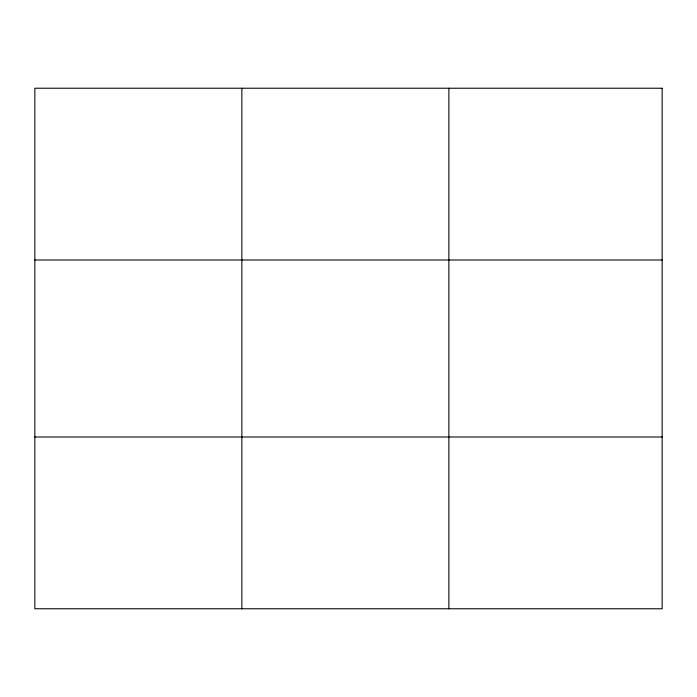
<?xml version="1.0" encoding="UTF-8"?>
<svg xmlns="http://www.w3.org/2000/svg" width="697" height="697" viewBox="0 0 697 697"><rect width="100%" height="100%" fill="white"/><g stroke="black" fill="none" stroke-linecap="round" stroke-linejoin="round"><path stroke-width="1.05" d="M241.859 608.769L241.859 88.231M448.868 608.769L448.868 88.231M34.85 260.007L662.15 260.007M34.85 436.993L662.15 436.993M662.15 88.231L662.15 608.769L34.85 608.769L34.85 88.231L662.15 88.231"/></g></svg>
